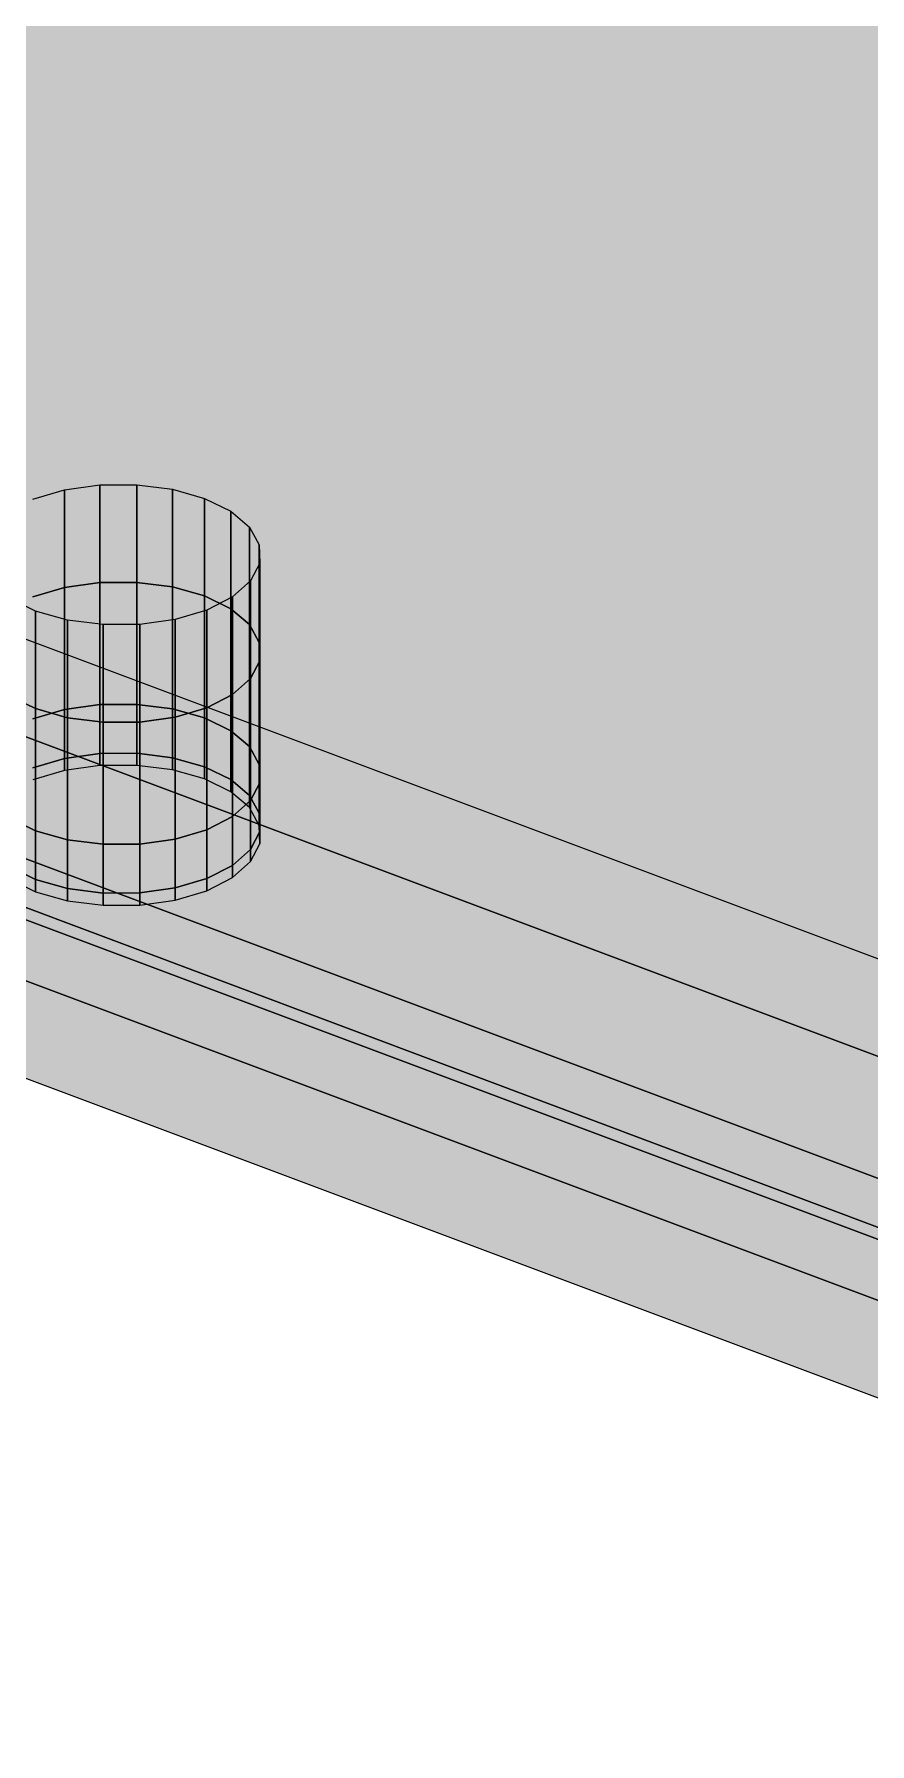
# Model space of a CAD drawing. Header units: millimetres. Extents: x 50 to 612415, y 2 to 4150.
# Drawn here: x 483393.9 to 483440.8, y 1980.6 to 2076.5 of the extents above; entities that cross this region are included whole.
import ezdxf

# ---------------------------------------------------------------- set-up
doc = ezdxf.new("R2010")
doc.units = ezdxf.units.MM
doc.layers.add('HATCH', color=8, linetype='Continuous', lineweight=9)
doc.layers.add('OUTLINE', color=7, linetype='Continuous', lineweight=25)

msp = doc.modelspace()

# ---------------------------------------------------------------- hatches: boundary and pattern name
at = {"layer": 'HATCH', "true_color": 0xccae87}
for points in [[(482302.6, 2721.469), (482300.534, 2722.479), (483404.917, 2049.754)], [(482300.534, 2722.479), (482644.325, 2334.482), (483403.441, 2050.476)], [(482300.534, 2722.479), (483403.441, 2050.476), (483404.917, 2049.754)], [(482302.6, 2721.469), (483404.917, 2049.754), (483653.949, 1956.535)], [(483404.917, 2044.275), (482300.534, 2717.001), (482302.6, 2715.99)], [(483403.441, 2044.997), (482644.325, 2329.004), (482300.534, 2717.001)], [(483404.917, 2044.275), (483403.441, 2044.997), (482300.534, 2717.001)], [(483655.424, 1950.335), (482302.6, 2715.99), (482517.682, 2635.334)], [(483653.949, 1951.057), (483404.917, 2044.275), (482302.6, 2715.99)], [(483655.424, 1950.335), (483653.949, 1951.057), (482302.6, 2715.99)], [(482665.499, 2504.951), (482644.904, 2326.978), (483403.441, 2044.997)], [(482666.975, 2504.229), (482665.499, 2504.951), (483404.917, 2044.275)], [(482665.499, 2504.951), (483403.441, 2044.997), (483404.917, 2044.275)], [(483008.576, 2376.129), (482666.975, 2504.229), (483655.424, 1950.335)], [(482666.975, 2504.229), (483404.917, 2044.275), (483653.949, 1951.057)], [(482666.975, 2504.229), (483653.949, 1951.057), (483655.424, 1950.335)], [(482665.499, 2498.103), (482644.904, 2320.13), (483403.441, 2038.149)], [(483403.441, 2038.149), (482644.904, 2320.13), (482665.499, 2498.103)], [(482666.975, 2497.381), (482665.499, 2498.103), (483404.917, 2037.427)], [(483404.917, 2037.427), (482665.499, 2498.103), (482666.975, 2497.381)], [(482665.499, 2498.103), (483403.441, 2038.149), (483404.917, 2037.427)], [(483404.917, 2037.427), (483403.441, 2038.149), (482665.499, 2498.103)], [(483008.576, 2369.281), (482666.975, 2497.381), (483655.424, 1943.487)], [(483655.424, 1943.487), (482666.975, 2497.381), (483008.576, 2369.281)], [(482666.975, 2497.381), (483404.917, 2037.427), (483653.949, 1944.209)], [(483653.949, 1944.209), (483404.917, 2037.427), (482666.975, 2497.381)], [(482666.975, 2497.381), (483653.949, 1944.209), (483655.424, 1943.487)], [(483655.424, 1943.487), (483653.949, 1944.209), (482666.975, 2497.381)], [(482665.499, 2495.364), (482644.904, 2317.39), (483403.441, 2035.41)], [(483403.441, 2035.41), (482644.904, 2317.39), (482665.499, 2495.364)], [(483404.917, 2034.688), (482665.499, 2495.364), (482666.975, 2494.642)], [(482666.975, 2494.642), (482665.499, 2495.364), (483655.424, 1940.748)], [(482665.499, 2495.364), (483403.441, 2035.41), (483404.917, 2034.688)], [(483404.917, 2034.688), (483403.441, 2035.41), (482665.499, 2495.364)], [(482665.499, 2495.364), (483404.917, 2034.688), (483653.949, 1941.47)], [(482665.499, 2495.364), (483653.949, 1941.47), (483655.424, 1940.748)], [(483403.441, 2034.725), (482644.904, 2316.706), (482665.499, 2494.679)], [(483655.424, 1940.063), (482665.499, 2494.679), (482666.975, 2493.957)], [(482666.975, 2493.957), (482665.499, 2494.679), (483707.276, 1909.123)], [(483404.917, 2034.003), (483403.441, 2034.725), (482665.499, 2494.679)], [(483653.949, 1940.785), (483404.917, 2034.003), (482665.499, 2494.679)], [(482665.499, 2494.679), (483327.72, 2051.457), (483707.276, 1909.123)], [(483655.424, 1940.063), (483653.949, 1940.785), (482665.499, 2494.679)], [(483008.576, 2366.542), (482666.975, 2494.642), (483655.424, 1940.748)], [(483655.424, 1940.748), (482666.975, 2494.642), (483008.576, 2366.542)], [(483653.949, 1941.47), (483404.917, 2034.688), (482666.975, 2494.642)], [(483655.424, 1940.748), (483653.949, 1941.47), (482666.975, 2494.642)], [(483655.424, 1940.063), (482666.975, 2493.957), (483008.576, 2365.857)], [(483008.576, 2365.857), (482666.975, 2493.957), (483707.276, 1909.123)], [(482666.975, 2490.533), (482665.499, 2491.255), (483707.276, 1905.699)], [(483707.276, 1905.699), (482665.499, 2491.255), (482666.975, 2490.533)], [(482665.499, 2491.255), (483327.72, 2048.033), (483707.276, 1905.699)], [(483707.276, 1905.699), (483327.72, 2048.033), (482665.499, 2491.255)], [(483008.576, 2362.433), (482666.975, 2490.533), (483707.276, 1905.699)], [(483707.276, 1905.699), (482666.975, 2490.533), (483008.576, 2362.433)], [(483707.276, 1900.221), (482665.499, 2485.776), (482666.975, 2485.055)], [(483707.276, 1900.221), (483327.72, 2042.555), (482665.499, 2485.776)], [(483707.276, 1900.221), (482666.975, 2485.055), (483008.576, 2356.954)], [(482632.309, 2329.766), (482381.801, 2423.706), (483707.276, 1924.874)], [(482381.801, 2423.706), (483327.72, 2067.208), (483707.276, 1924.874)], [(482632.309, 2324.288), (482381.801, 2418.228), (483707.276, 1919.396)], [(483707.276, 1919.396), (482381.801, 2418.228), (482632.309, 2324.288)], [(482381.801, 2418.228), (483327.72, 2061.729), (483707.276, 1919.396)], [(483707.276, 1919.396), (483327.72, 2061.729), (482381.801, 2418.228)], [(482632.309, 2317.44), (482381.801, 2411.38), (483707.276, 1912.548)], [(483707.276, 1912.548), (482381.801, 2411.38), (482632.309, 2317.44)], [(482381.801, 2411.38), (483327.72, 2054.881), (483707.276, 1912.548)], [(483707.276, 1912.548), (483327.72, 2054.881), (482381.801, 2411.38)], [(482632.309, 2314.7), (482381.801, 2408.641), (483707.276, 1909.808)], [(483707.276, 1909.808), (482381.801, 2408.641), (482632.309, 2314.7)], [(482381.801, 2408.641), (483327.72, 2052.142), (483707.276, 1909.808)], [(483707.276, 1909.808), (483327.72, 2052.142), (482381.801, 2408.641)], [(483707.276, 1909.123), (482381.801, 2407.956), (482632.309, 2314.016)], [(483707.276, 1909.123), (483327.72, 2051.457), (482381.801, 2407.956)], [(483707.276, 1900.221), (483008.576, 2356.954), (483388.132, 2214.621)], [(482644.325, 2334.482), (482644.881, 2333.488), (483403.441, 2050.476)], [(482644.881, 2333.488), (482644.904, 2332.456), (483403.441, 2050.476)], [(482644.904, 2332.456), (482644.391, 2331.456), (483403.441, 2050.476)], [(482644.391, 2331.456), (483397.579, 2051.227), (483399.643, 2051.238)], [(482644.391, 2331.456), (483399.643, 2051.238), (483401.642, 2050.982)], [(482644.391, 2331.456), (483395.591, 2050.949), (483397.579, 2051.227)], [(482644.391, 2331.456), (483401.642, 2050.982), (483403.441, 2050.476)], [(482644.391, 2331.456), (483393.814, 2050.423), (483395.591, 2050.949)], [(483393.952, 2044.15), (483392.477, 2044.871), (482632.309, 2329.766)], [(483393.952, 2044.15), (482632.309, 2329.766), (483707.276, 1924.874)], [(483403.441, 2044.997), (482644.881, 2328.01), (482644.325, 2329.004)], [(483403.441, 2044.997), (482644.904, 2326.978), (482644.881, 2328.01)], [(482644.904, 2326.978), (482644.391, 2325.978), (483403.441, 2044.997)], [(483403.441, 2044.997), (482644.391, 2325.978), (482644.904, 2326.978)], [(482644.391, 2325.978), (483397.579, 2045.748), (483399.643, 2045.76)], [(483399.643, 2045.76), (483397.579, 2045.748), (482644.391, 2325.978)], [(482644.391, 2325.978), (483399.643, 2045.76), (483401.642, 2045.503)], [(483401.642, 2045.503), (483399.643, 2045.76), (482644.391, 2325.978)], [(482644.391, 2325.978), (483395.591, 2045.47), (483397.579, 2045.748)], [(483397.579, 2045.748), (483395.591, 2045.47), (482644.391, 2325.978)], [(482644.391, 2325.978), (483401.642, 2045.503), (483403.441, 2044.997)], [(483403.441, 2044.997), (483401.642, 2045.503), (482644.391, 2325.978)], [(482644.391, 2325.978), (483393.814, 2044.944), (483395.591, 2045.47)], [(483395.591, 2045.47), (483393.814, 2044.944), (482644.391, 2325.978)], [(483393.952, 2038.671), (483392.477, 2039.393), (482632.309, 2324.288)], [(482632.309, 2324.288), (483392.477, 2039.393), (483393.952, 2038.671)], [(483393.952, 2038.671), (482632.309, 2324.288), (483707.276, 1919.396)], [(483707.276, 1919.396), (482632.309, 2324.288), (483393.952, 2038.671)], [(482644.904, 2320.13), (482644.391, 2319.13), (483403.441, 2038.149)], [(483403.441, 2038.149), (482644.391, 2319.13), (482644.904, 2320.13)], [(482644.391, 2319.13), (483397.579, 2038.9), (483399.643, 2038.912)], [(483399.643, 2038.912), (483397.579, 2038.9), (482644.391, 2319.13)], [(482644.391, 2319.13), (483399.643, 2038.912), (483401.642, 2038.655)], [(483401.642, 2038.655), (483399.643, 2038.912), (482644.391, 2319.13)], [(482644.391, 2319.13), (483395.591, 2038.622), (483397.579, 2038.9)], [(483397.579, 2038.9), (483395.591, 2038.622), (482644.391, 2319.13)], [(482644.391, 2319.13), (483401.642, 2038.655), (483403.441, 2038.149)], [(483403.441, 2038.149), (483401.642, 2038.655), (482644.391, 2319.13)], [(482644.391, 2319.13), (483393.814, 2038.096), (483395.591, 2038.622)], [(483395.591, 2038.622), (483393.814, 2038.096), (482644.391, 2319.13)], [(483393.952, 2031.823), (483392.477, 2032.545), (482632.309, 2317.44)], [(482632.309, 2317.44), (483392.477, 2032.545), (483393.952, 2031.823)], [(483393.952, 2031.823), (482632.309, 2317.44), (483707.276, 1912.548)], [(483707.276, 1912.548), (482632.309, 2317.44), (483393.952, 2031.823)], [(482644.904, 2317.39), (482644.391, 2316.391), (483403.441, 2035.41)], [(483403.441, 2035.41), (482644.391, 2316.391), (482644.904, 2317.39)], [(483403.441, 2034.725), (482644.391, 2315.706), (482644.904, 2316.706)], [(482644.391, 2316.391), (483397.579, 2036.161), (483399.643, 2036.172)], [(483399.643, 2036.172), (483397.579, 2036.161), (482644.391, 2316.391)], [(482644.391, 2316.391), (483399.643, 2036.172), (483401.642, 2035.916)], [(483401.642, 2035.916), (483399.643, 2036.172), (482644.391, 2316.391)], [(482644.391, 2316.391), (483395.591, 2035.883), (483397.579, 2036.161)], [(483397.579, 2036.161), (483395.591, 2035.883), (482644.391, 2316.391)], [(482644.391, 2316.391), (483401.642, 2035.916), (483403.441, 2035.41)], [(483403.441, 2035.41), (483401.642, 2035.916), (482644.391, 2316.391)], [(482644.391, 2316.391), (483393.814, 2035.357), (483395.591, 2035.883)], [(483395.591, 2035.883), (483393.814, 2035.357), (482644.391, 2316.391)], [(483399.643, 2035.487), (483397.579, 2035.476), (482644.391, 2315.706)], [(483401.642, 2035.231), (483399.643, 2035.487), (482644.391, 2315.706)], [(483397.579, 2035.476), (483395.591, 2035.198), (482644.391, 2315.706)], [(483403.441, 2034.725), (483401.642, 2035.231), (482644.391, 2315.706)], [(483395.591, 2035.198), (483393.814, 2034.672), (482644.391, 2315.706)], [(483393.952, 2029.084), (483392.477, 2029.806), (482632.309, 2314.7)], [(482632.309, 2314.7), (483392.477, 2029.806), (483393.952, 2029.084)], [(483393.952, 2029.084), (482632.309, 2314.7), (483707.276, 1909.808)], [(483707.276, 1909.808), (482632.309, 2314.7), (483393.952, 2029.084)], [(482632.309, 2314.016), (483392.477, 2029.121), (483393.952, 2028.399)], [(483707.276, 1909.123), (482632.309, 2314.016), (483393.952, 2028.399)], [(483404.917, 2049.754), (483405.969, 2048.866), (483653.949, 1956.535)], [(483405.969, 2048.866), (483406.525, 2047.872), (483653.949, 1956.535)], [(483406.525, 2047.872), (483406.547, 2046.84), (483653.949, 1956.535)], [(483406.547, 2046.84), (483406.035, 2045.84), (483653.949, 1956.535)], [(483406.035, 2045.84), (483405.023, 2044.94), (483642.878, 1955.745)], [(483406.035, 2045.84), (483648.086, 1957.286), (483650.15, 1957.298)], [(483406.035, 2045.84), (483650.15, 1957.298), (483652.15, 1957.042)], [(483406.035, 2045.84), (483646.098, 1957.008), (483648.086, 1957.286)], [(483406.035, 2045.84), (483652.15, 1957.042), (483653.949, 1956.535)], [(483406.035, 2045.84), (483644.322, 1956.482), (483646.098, 1957.008)], [(483406.035, 2045.84), (483642.878, 1955.745), (483644.322, 1956.482)], [(483641.866, 1954.845), (483405.023, 2044.94), (483403.579, 2044.203)], [(483641.866, 1954.845), (483642.878, 1955.745), (483405.023, 2044.94)], [(483641.866, 1954.845), (483395.751, 2043.643), (483393.952, 2044.15)], [(483641.354, 1953.845), (483641.866, 1954.845), (483393.952, 2044.15)], [(483641.376, 1952.813), (483641.354, 1953.845), (483393.952, 2044.15)], [(483641.932, 1951.819), (483641.376, 1952.813), (483393.952, 2044.15)], [(483642.984, 1950.931), (483641.932, 1951.819), (483393.952, 2044.15)], [(483644.46, 1950.209), (483642.984, 1950.931), (483393.952, 2044.15)], [(483644.46, 1950.209), (483393.952, 2044.15), (483707.276, 1924.874)], [(483641.866, 1954.845), (483403.579, 2044.203), (483401.803, 2043.677)], [(483404.917, 2044.275), (483405.969, 2043.387), (483653.949, 1951.057)], [(483653.949, 1951.057), (483405.969, 2043.387), (483404.917, 2044.275)], [(483641.866, 1954.845), (483397.751, 2043.387), (483395.751, 2043.643)], [(483641.866, 1954.845), (483399.815, 2043.399), (483397.751, 2043.387)], [(483641.866, 1954.845), (483401.803, 2043.677), (483399.815, 2043.399)], [(483405.969, 2043.387), (483406.525, 2042.393), (483653.949, 1951.057)], [(483653.949, 1951.057), (483406.525, 2042.393), (483405.969, 2043.387)], [(483653.949, 1951.057), (483406.547, 2041.361), (483406.525, 2042.393)], [(483406.525, 2042.393), (483406.547, 2041.361), (483653.949, 1951.057)], [(483653.949, 1951.057), (483406.035, 2040.361), (483406.547, 2041.361)], [(483406.547, 2041.361), (483406.035, 2040.361), (483653.949, 1951.057)], [(483406.035, 2040.361), (483405.023, 2039.462), (483642.878, 1950.266)], [(483642.878, 1950.266), (483405.023, 2039.462), (483406.035, 2040.361)], [(483406.035, 2040.361), (483648.086, 1951.808), (483650.15, 1951.819)], [(483650.15, 1951.819), (483648.086, 1951.808), (483406.035, 2040.361)], [(483652.15, 1951.563), (483650.15, 1951.819), (483406.035, 2040.361)], [(483406.035, 2040.361), (483650.15, 1951.819), (483652.15, 1951.563)], [(483406.035, 2040.361), (483646.098, 1951.53), (483648.086, 1951.808)], [(483648.086, 1951.808), (483646.098, 1951.53), (483406.035, 2040.361)], [(483653.949, 1951.057), (483652.15, 1951.563), (483406.035, 2040.361)], [(483406.035, 2040.361), (483652.15, 1951.563), (483653.949, 1951.057)], [(483406.035, 2040.361), (483644.322, 1951.004), (483646.098, 1951.53)], [(483646.098, 1951.53), (483644.322, 1951.004), (483406.035, 2040.361)], [(483406.035, 2040.361), (483642.878, 1950.266), (483644.322, 1951.004)], [(483644.322, 1951.004), (483642.878, 1950.266), (483406.035, 2040.361)], [(483641.866, 1949.367), (483405.023, 2039.462), (483403.579, 2038.724)], [(483403.579, 2038.724), (483405.023, 2039.462), (483641.866, 1949.367)], [(483641.866, 1949.367), (483642.878, 1950.266), (483405.023, 2039.462)], [(483405.023, 2039.462), (483642.878, 1950.266), (483641.866, 1949.367)], [(483393.952, 2038.671), (483395.751, 2038.165), (483641.866, 1949.367)], [(483641.866, 1949.367), (483395.751, 2038.165), (483393.952, 2038.671)], [(483393.952, 2038.671), (483641.866, 1949.367), (483641.354, 1948.367)], [(483641.354, 1948.367), (483641.866, 1949.367), (483393.952, 2038.671)], [(483641.376, 1947.335), (483641.354, 1948.367), (483393.952, 2038.671)], [(483393.952, 2038.671), (483641.354, 1948.367), (483641.376, 1947.335)], [(483393.952, 2038.671), (483641.376, 1947.335), (483641.932, 1946.341)], [(483641.932, 1946.341), (483641.376, 1947.335), (483393.952, 2038.671)], [(483393.952, 2038.671), (483641.932, 1946.341), (483642.984, 1945.453)], [(483642.984, 1945.453), (483641.932, 1946.341), (483393.952, 2038.671)], [(483644.46, 1944.731), (483642.984, 1945.453), (483393.952, 2038.671)], [(483393.952, 2038.671), (483642.984, 1945.453), (483644.46, 1944.731)], [(483644.46, 1944.731), (483393.952, 2038.671), (483707.276, 1919.396)], [(483707.276, 1919.396), (483393.952, 2038.671), (483644.46, 1944.731)], [(483395.751, 2038.165), (483397.751, 2037.909), (483641.866, 1949.367)], [(483641.866, 1949.367), (483397.751, 2037.909), (483395.751, 2038.165)], [(483399.815, 2037.92), (483401.803, 2038.198), (483641.866, 1949.367)], [(483641.866, 1949.367), (483401.803, 2038.198), (483399.815, 2037.92)], [(483641.866, 1949.367), (483403.579, 2038.724), (483401.803, 2038.198)], [(483401.803, 2038.198), (483403.579, 2038.724), (483641.866, 1949.367)], [(483397.751, 2037.909), (483399.815, 2037.92), (483641.866, 1949.367)], [(483641.866, 1949.367), (483399.815, 2037.92), (483397.751, 2037.909)], [(483404.917, 2037.427), (483405.969, 2036.539), (483653.949, 1944.209)], [(483653.949, 1944.209), (483405.969, 2036.539), (483404.917, 2037.427)], [(483405.969, 2036.539), (483406.525, 2035.545), (483653.949, 1944.209)], [(483653.949, 1944.209), (483406.525, 2035.545), (483405.969, 2036.539)], [(483653.949, 1944.209), (483406.547, 2034.513), (483406.525, 2035.545)], [(483406.525, 2035.545), (483406.547, 2034.513), (483653.949, 1944.209)], [(483404.917, 2034.688), (483405.969, 2033.8), (483653.949, 1941.47)], [(483653.949, 1941.47), (483405.969, 2033.8), (483404.917, 2034.688)], [(483653.949, 1944.209), (483406.035, 2033.513), (483406.547, 2034.513)], [(483406.547, 2034.513), (483406.035, 2033.513), (483653.949, 1944.209)], [(483653.949, 1940.785), (483405.969, 2033.115), (483404.917, 2034.003)], [(483406.035, 2033.513), (483405.023, 2032.614), (483642.878, 1943.418)], [(483642.878, 1943.418), (483405.023, 2032.614), (483406.035, 2033.513)], [(483405.969, 2033.8), (483406.525, 2032.806), (483653.949, 1941.47)], [(483653.949, 1941.47), (483406.525, 2032.806), (483405.969, 2033.8)], [(483406.035, 2033.513), (483648.086, 1944.96), (483650.15, 1944.971)], [(483650.15, 1944.971), (483648.086, 1944.96), (483406.035, 2033.513)], [(483652.15, 1944.715), (483650.15, 1944.971), (483406.035, 2033.513)], [(483406.035, 2033.513), (483650.15, 1944.971), (483652.15, 1944.715)], [(483406.035, 2033.513), (483646.098, 1944.682), (483648.086, 1944.96)], [(483648.086, 1944.96), (483646.098, 1944.682), (483406.035, 2033.513)], [(483653.949, 1944.209), (483652.15, 1944.715), (483406.035, 2033.513)], [(483406.035, 2033.513), (483652.15, 1944.715), (483653.949, 1944.209)], [(483406.035, 2033.513), (483644.322, 1944.156), (483646.098, 1944.682)], [(483646.098, 1944.682), (483644.322, 1944.156), (483406.035, 2033.513)], [(483406.035, 2033.513), (483642.878, 1943.418), (483644.322, 1944.156)], [(483644.322, 1944.156), (483642.878, 1943.418), (483406.035, 2033.513)], [(483641.866, 1942.519), (483405.023, 2032.614), (483403.579, 2031.876)], [(483403.579, 2031.876), (483405.023, 2032.614), (483641.866, 1942.519)], [(483641.866, 1942.519), (483642.878, 1943.418), (483405.023, 2032.614)], [(483405.023, 2032.614), (483642.878, 1943.418), (483641.866, 1942.519)], [(483653.949, 1940.785), (483406.525, 2032.121), (483405.969, 2033.115)], [(483653.949, 1941.47), (483406.547, 2031.774), (483406.525, 2032.806)], [(483406.525, 2032.806), (483406.547, 2031.774), (483653.949, 1941.47)], [(483393.952, 2031.823), (483395.751, 2031.317), (483641.866, 1942.519)], [(483641.866, 1942.519), (483395.751, 2031.317), (483393.952, 2031.823)], [(483393.952, 2031.823), (483641.866, 1942.519), (483641.354, 1941.519)], [(483641.354, 1941.519), (483641.866, 1942.519), (483393.952, 2031.823)], [(483641.376, 1940.487), (483641.354, 1941.519), (483393.952, 2031.823)], [(483393.952, 2031.823), (483641.354, 1941.519), (483641.376, 1940.487)], [(483393.952, 2031.823), (483641.376, 1940.487), (483641.932, 1939.493)], [(483641.932, 1939.493), (483641.376, 1940.487), (483393.952, 2031.823)], [(483393.952, 2031.823), (483641.932, 1939.493), (483642.984, 1938.605)], [(483642.984, 1938.605), (483641.932, 1939.493), (483393.952, 2031.823)], [(483644.46, 1937.883), (483642.984, 1938.605), (483393.952, 2031.823)], [(483393.952, 2031.823), (483642.984, 1938.605), (483644.46, 1937.883)], [(483644.46, 1937.883), (483393.952, 2031.823), (483707.276, 1912.548)], [(483707.276, 1912.548), (483393.952, 2031.823), (483644.46, 1937.883)], [(483641.866, 1942.519), (483403.579, 2031.876), (483401.803, 2031.35)], [(483401.803, 2031.35), (483403.579, 2031.876), (483641.866, 1942.519)], [(483653.949, 1941.47), (483406.035, 2030.774), (483406.547, 2031.774)], [(483406.547, 2031.774), (483406.035, 2030.774), (483653.949, 1941.47)], [(483653.949, 1940.785), (483406.547, 2031.089), (483406.525, 2032.121)], [(483395.751, 2031.317), (483397.751, 2031.061), (483641.866, 1942.519)], [(483641.866, 1942.519), (483397.751, 2031.061), (483395.751, 2031.317)], [(483397.751, 2031.061), (483399.815, 2031.072), (483641.866, 1942.519)], [(483641.866, 1942.519), (483399.815, 2031.072), (483397.751, 2031.061)], [(483399.815, 2031.072), (483401.803, 2031.35), (483641.866, 1942.519)], [(483641.866, 1942.519), (483401.803, 2031.35), (483399.815, 2031.072)], [(483406.035, 2030.774), (483405.023, 2029.875), (483642.878, 1940.679)], [(483642.878, 1940.679), (483405.023, 2029.875), (483406.035, 2030.774)], [(483653.949, 1940.785), (483406.035, 2030.089), (483406.547, 2031.089)], [(483406.035, 2030.774), (483648.086, 1942.221), (483650.15, 1942.232)], [(483650.15, 1942.232), (483648.086, 1942.221), (483406.035, 2030.774)], [(483652.15, 1941.976), (483650.15, 1942.232), (483406.035, 2030.774)], [(483406.035, 2030.774), (483650.15, 1942.232), (483652.15, 1941.976)], [(483406.035, 2030.774), (483646.098, 1941.943), (483648.086, 1942.221)], [(483648.086, 1942.221), (483646.098, 1941.943), (483406.035, 2030.774)], [(483653.949, 1941.47), (483652.15, 1941.976), (483406.035, 2030.774)], [(483406.035, 2030.774), (483652.15, 1941.976), (483653.949, 1941.47)], [(483406.035, 2030.774), (483644.322, 1941.417), (483646.098, 1941.943)], [(483646.098, 1941.943), (483644.322, 1941.417), (483406.035, 2030.774)], [(483406.035, 2030.774), (483642.878, 1940.679), (483644.322, 1941.417)], [(483644.322, 1941.417), (483642.878, 1940.679), (483406.035, 2030.774)], [(483641.866, 1939.779), (483405.023, 2029.875), (483403.579, 2029.137)], [(483403.579, 2029.137), (483405.023, 2029.875), (483641.866, 1939.779)], [(483642.878, 1939.994), (483405.023, 2029.19), (483406.035, 2030.089)], [(483641.866, 1939.779), (483642.878, 1940.679), (483405.023, 2029.875)], [(483405.023, 2029.875), (483642.878, 1940.679), (483641.866, 1939.779)], [(483650.15, 1941.547), (483648.086, 1941.536), (483406.035, 2030.089)], [(483652.15, 1941.291), (483650.15, 1941.547), (483406.035, 2030.089)], [(483648.086, 1941.536), (483646.098, 1941.258), (483406.035, 2030.089)], [(483653.949, 1940.785), (483652.15, 1941.291), (483406.035, 2030.089)], [(483646.098, 1941.258), (483644.322, 1940.732), (483406.035, 2030.089)], [(483644.322, 1940.732), (483642.878, 1939.994), (483406.035, 2030.089)], [(483393.952, 2029.084), (483395.751, 2028.578), (483641.866, 1939.779)], [(483641.866, 1939.779), (483395.751, 2028.578), (483393.952, 2029.084)], [(483393.952, 2029.084), (483641.866, 1939.779), (483641.354, 1938.78)], [(483641.354, 1938.78), (483641.866, 1939.779), (483393.952, 2029.084)], [(483641.376, 1937.748), (483641.354, 1938.78), (483393.952, 2029.084)], [(483393.952, 2029.084), (483641.354, 1938.78), (483641.376, 1937.748)], [(483393.952, 2029.084), (483641.376, 1937.748), (483641.932, 1936.754)], [(483641.932, 1936.754), (483641.376, 1937.748), (483393.952, 2029.084)], [(483393.952, 2029.084), (483641.932, 1936.754), (483642.984, 1935.865)], [(483642.984, 1935.865), (483641.932, 1936.754), (483393.952, 2029.084)], [(483644.46, 1935.144), (483642.984, 1935.865), (483393.952, 2029.084)], [(483393.952, 2029.084), (483642.984, 1935.865), (483644.46, 1935.144)], [(483644.46, 1935.144), (483393.952, 2029.084), (483707.276, 1909.808)], [(483707.276, 1909.808), (483393.952, 2029.084), (483644.46, 1935.144)], [(483395.751, 2028.578), (483397.751, 2028.322), (483641.866, 1939.779)], [(483641.866, 1939.779), (483397.751, 2028.322), (483395.751, 2028.578)], [(483399.815, 2028.333), (483401.803, 2028.611), (483641.866, 1939.779)], [(483641.866, 1939.779), (483401.803, 2028.611), (483399.815, 2028.333)], [(483641.866, 1939.779), (483403.579, 2029.137), (483401.803, 2028.611)], [(483401.803, 2028.611), (483403.579, 2029.137), (483641.866, 1939.779)], [(483403.579, 2028.452), (483405.023, 2029.19), (483641.866, 1939.095)], [(483405.023, 2029.19), (483642.878, 1939.994), (483641.866, 1939.095)], [(483393.952, 2028.399), (483395.751, 2027.893), (483641.866, 1939.095)], [(483393.952, 2028.399), (483641.866, 1939.095), (483641.354, 1938.095)], [(483393.952, 2028.399), (483641.354, 1938.095), (483641.376, 1937.063)], [(483393.952, 2028.399), (483641.376, 1937.063), (483641.932, 1936.069)], [(483393.952, 2028.399), (483641.932, 1936.069), (483642.984, 1935.181)], [(483393.952, 2028.399), (483642.984, 1935.181), (483644.46, 1934.459)], [(483707.276, 1909.123), (483393.952, 2028.399), (483644.46, 1934.459)], [(483395.751, 2027.893), (483397.751, 2027.637), (483641.866, 1939.095)], [(483397.751, 2028.322), (483399.815, 2028.333), (483641.866, 1939.779)], [(483641.866, 1939.779), (483399.815, 2028.333), (483397.751, 2028.322)], [(483397.751, 2027.637), (483399.815, 2027.648), (483641.866, 1939.095)], [(483399.815, 2027.648), (483401.803, 2027.926), (483641.866, 1939.095)], [(483401.803, 2027.926), (483403.579, 2028.452), (483641.866, 1939.095)]]:
    msp.add_hatch(color=43, dxfattribs=at).paths.add_polyline_path(points)
at = {"layer": 'HATCH', "true_color": 0xc0a47f}
for points in [[(483707.276, 1919.396), (483327.72, 2061.729), (483327.72, 2067.208), (483707.276, 1924.874)], [(483707.276, 1912.548), (483327.72, 2054.881), (483327.72, 2061.729), (483707.276, 1919.396)], [(483707.276, 1909.808), (483327.72, 2052.142), (483327.72, 2054.881), (483707.276, 1912.548)], [(483707.276, 1909.123), (483327.72, 2051.457), (483327.72, 2052.142), (483707.276, 1909.808)], [(483707.276, 1905.699), (483327.72, 2048.033), (483327.72, 2051.457), (483707.276, 1909.123)], [(483707.276, 1900.221), (483327.72, 2042.555), (483327.72, 2048.033), (483707.276, 1905.699)]]:
    msp.add_hatch(color=33, dxfattribs=at).paths.add_polyline_path(points)
at = {"layer": 'HATCH', "true_color": 0xc0a480}
for points in [[(483395.591, 2045.47), (483393.814, 2044.944), (483393.814, 2050.423), (483395.591, 2050.949)], [(483395.591, 2038.622), (483393.814, 2038.096), (483393.814, 2044.944), (483395.591, 2045.47)], [(483401.803, 2038.198), (483403.579, 2038.724), (483403.579, 2044.203), (483401.803, 2043.677)], [(483395.591, 2035.883), (483393.814, 2035.357), (483393.814, 2038.096), (483395.591, 2038.622)], [(483401.803, 2031.35), (483403.579, 2031.876), (483403.579, 2038.724), (483401.803, 2038.198)], [(483395.591, 2035.198), (483393.814, 2034.672), (483393.814, 2035.357), (483395.591, 2035.883)], [(483401.803, 2028.611), (483403.579, 2029.137), (483403.579, 2031.876), (483401.803, 2031.35)], [(483401.803, 2027.926), (483403.579, 2028.452), (483403.579, 2029.137), (483401.803, 2028.611)]]:
    msp.add_hatch(color=33, dxfattribs=at).paths.add_polyline_path(points)
at = {"layer": 'HATCH', "true_color": 0xc2a680}
for points in [[(483397.579, 2045.748), (483395.591, 2045.47), (483395.591, 2050.949), (483397.579, 2051.227)], [(483401.642, 2045.503), (483399.643, 2045.76), (483399.643, 2051.238), (483401.642, 2050.982)], [(483397.579, 2038.9), (483395.591, 2038.622), (483395.591, 2045.47), (483397.579, 2045.748)], [(483401.642, 2038.655), (483399.643, 2038.912), (483399.643, 2045.76), (483401.642, 2045.503)], [(483395.751, 2038.165), (483397.751, 2037.909), (483397.751, 2043.387), (483395.751, 2043.643)], [(483399.815, 2037.92), (483401.803, 2038.198), (483401.803, 2043.677), (483399.815, 2043.399)], [(483397.579, 2036.161), (483395.591, 2035.883), (483395.591, 2038.622), (483397.579, 2038.9)], [(483395.751, 2031.317), (483397.751, 2031.061), (483397.751, 2037.909), (483395.751, 2038.165)], [(483401.642, 2035.916), (483399.643, 2036.172), (483399.643, 2038.912), (483401.642, 2038.655)], [(483399.815, 2031.072), (483401.803, 2031.35), (483401.803, 2038.198), (483399.815, 2037.92)], [(483397.579, 2035.476), (483395.591, 2035.198), (483395.591, 2035.883), (483397.579, 2036.161)], [(483401.642, 2035.231), (483399.643, 2035.487), (483399.643, 2036.172), (483401.642, 2035.916)], [(483395.751, 2028.578), (483397.751, 2028.322), (483397.751, 2031.061), (483395.751, 2031.317)], [(483399.815, 2028.333), (483401.803, 2028.611), (483401.803, 2031.35), (483399.815, 2031.072)], [(483395.751, 2027.893), (483397.751, 2027.637), (483397.751, 2028.322), (483395.751, 2028.578)], [(483399.815, 2027.648), (483401.803, 2027.926), (483401.803, 2028.611), (483399.815, 2028.333)]]:
    msp.add_hatch(color=43, dxfattribs=at).paths.add_polyline_path(points)
at = {"layer": 'HATCH', "true_color": 0xc2a681}
for points in [[(483399.643, 2045.76), (483397.579, 2045.748), (483397.579, 2051.227), (483399.643, 2051.238)], [(483399.643, 2038.912), (483397.579, 2038.9), (483397.579, 2045.748), (483399.643, 2045.76)], [(483397.751, 2037.909), (483399.815, 2037.92), (483399.815, 2043.399), (483397.751, 2043.387)], [(483399.643, 2036.172), (483397.579, 2036.161), (483397.579, 2038.9), (483399.643, 2038.912)], [(483397.751, 2031.061), (483399.815, 2031.072), (483399.815, 2037.92), (483397.751, 2037.909)], [(483399.643, 2035.487), (483397.579, 2035.476), (483397.579, 2036.161), (483399.643, 2036.172)], [(483397.751, 2028.322), (483399.815, 2028.333), (483399.815, 2031.072), (483397.751, 2031.061)], [(483397.751, 2027.637), (483399.815, 2027.648), (483399.815, 2028.333), (483397.751, 2028.322)]]:
    msp.add_hatch(color=43, dxfattribs=at).paths.add_polyline_path(points)
at = {"layer": 'HATCH', "true_color": 0xc1a580}
for points in [[(483403.441, 2044.997), (483401.642, 2045.503), (483401.642, 2050.982), (483403.441, 2050.476)], [(483403.441, 2038.149), (483401.642, 2038.655), (483401.642, 2045.503), (483403.441, 2044.997)], [(483393.952, 2038.671), (483395.751, 2038.165), (483395.751, 2043.643), (483393.952, 2044.15)], [(483393.952, 2031.823), (483395.751, 2031.317), (483395.751, 2038.165), (483393.952, 2038.671)], [(483403.441, 2035.41), (483401.642, 2035.916), (483401.642, 2038.655), (483403.441, 2038.149)], [(483403.441, 2034.725), (483401.642, 2035.231), (483401.642, 2035.916), (483403.441, 2035.41)], [(483393.952, 2029.084), (483395.751, 2028.578), (483395.751, 2031.317), (483393.952, 2031.823)], [(483393.952, 2028.399), (483395.751, 2027.893), (483395.751, 2028.578), (483393.952, 2029.084)]]:
    msp.add_hatch(color=33, dxfattribs=at).paths.add_polyline_path(points)
at = {"layer": 'HATCH', "true_color": 0xbfa37e}
for points in [[(483404.917, 2044.275), (483403.441, 2044.997), (483403.441, 2050.476), (483404.917, 2049.754)], [(483392.477, 2039.393), (483393.952, 2038.671), (483393.952, 2044.15), (483392.477, 2044.871)], [(483404.917, 2037.427), (483403.441, 2038.149), (483403.441, 2044.997), (483404.917, 2044.275)], [(483392.477, 2032.545), (483393.952, 2031.823), (483393.952, 2038.671), (483392.477, 2039.393)], [(483404.917, 2034.688), (483403.441, 2035.41), (483403.441, 2038.149), (483404.917, 2037.427)], [(483404.917, 2034.003), (483403.441, 2034.725), (483403.441, 2035.41), (483404.917, 2034.688)], [(483392.477, 2029.806), (483393.952, 2029.084), (483393.952, 2031.823), (483392.477, 2032.545)], [(483392.477, 2029.121), (483393.952, 2028.399), (483393.952, 2029.084), (483392.477, 2029.806)]]:
    msp.add_hatch(color=33, dxfattribs=at).paths.add_polyline_path(points)
at = {"layer": 'HATCH', "true_color": 0xbca17d}
for points in [[(483405.969, 2043.387), (483404.917, 2044.275), (483404.917, 2049.754), (483405.969, 2048.866)], [(483405.969, 2036.539), (483404.917, 2037.427), (483404.917, 2044.275), (483405.969, 2043.387)], [(483405.969, 2033.8), (483404.917, 2034.688), (483404.917, 2037.427), (483405.969, 2036.539)], [(483405.969, 2033.115), (483404.917, 2034.003), (483404.917, 2034.688), (483405.969, 2033.8)]]:
    msp.add_hatch(color=33, dxfattribs=at).paths.add_polyline_path(points)
at = {"layer": 'HATCH', "true_color": 0xb99e7a}
for points in [[(483406.525, 2042.393), (483405.969, 2043.387), (483405.969, 2048.866), (483406.525, 2047.872)], [(483406.035, 2040.361), (483406.547, 2041.361), (483406.547, 2046.84), (483406.035, 2045.84)], [(483406.525, 2035.545), (483405.969, 2036.539), (483405.969, 2043.387), (483406.525, 2042.393)], [(483406.035, 2033.513), (483406.547, 2034.513), (483406.547, 2041.361), (483406.035, 2040.361)], [(483406.525, 2032.806), (483405.969, 2033.8), (483405.969, 2036.539), (483406.525, 2035.545)], [(483406.035, 2030.774), (483406.547, 2031.774), (483406.547, 2034.513), (483406.035, 2033.513)], [(483406.525, 2032.121), (483405.969, 2033.115), (483405.969, 2033.8), (483406.525, 2032.806)], [(483406.035, 2030.089), (483406.547, 2031.089), (483406.547, 2031.774), (483406.035, 2030.774)]]:
    msp.add_hatch(color=33, dxfattribs=at).paths.add_polyline_path(points)
at = {"layer": 'HATCH', "true_color": 0xb69b78}
for points in [[(483406.547, 2041.361), (483406.525, 2042.393), (483406.525, 2047.872), (483406.547, 2046.84)], [(483406.547, 2034.513), (483406.525, 2035.545), (483406.525, 2042.393), (483406.547, 2041.361)], [(483406.547, 2031.774), (483406.525, 2032.806), (483406.525, 2035.545), (483406.547, 2034.513)], [(483406.547, 2031.089), (483406.525, 2032.121), (483406.525, 2032.806), (483406.547, 2031.774)]]:
    msp.add_hatch(color=33, dxfattribs=at).paths.add_polyline_path(points)
at = {"layer": 'HATCH', "true_color": 0xbca07c}
for points in [[(483405.023, 2039.462), (483406.035, 2040.361), (483406.035, 2045.84), (483405.023, 2044.94)], [(483405.023, 2032.614), (483406.035, 2033.513), (483406.035, 2040.361), (483405.023, 2039.462)], [(483405.023, 2029.875), (483406.035, 2030.774), (483406.035, 2033.513), (483405.023, 2032.614)], [(483405.023, 2029.19), (483406.035, 2030.089), (483406.035, 2030.774), (483405.023, 2029.875)]]:
    msp.add_hatch(color=33, dxfattribs=at).paths.add_polyline_path(points)
at = {"layer": 'HATCH', "true_color": 0xbea37e}
for points in [[(483403.579, 2038.724), (483405.023, 2039.462), (483405.023, 2044.94), (483403.579, 2044.203)], [(483403.579, 2031.876), (483405.023, 2032.614), (483405.023, 2039.462), (483403.579, 2038.724)], [(483403.579, 2029.137), (483405.023, 2029.875), (483405.023, 2032.614), (483403.579, 2031.876)], [(483403.579, 2028.452), (483405.023, 2029.19), (483405.023, 2029.875), (483403.579, 2029.137)]]:
    msp.add_hatch(color=33, dxfattribs=at).paths.add_polyline_path(points)

# ---------------------------------------------------------------- linework, layer by layer
at = {"layer": 'OUTLINE', "color": 139, "true_color": 0x42544a}
for p, q in [((483327.72, 2067.208), (483707.276, 1924.874)), ((483327.72, 2067.208), (483707.276, 1924.874)), ((483327.72, 2061.729), (483707.276, 1919.396)), ((483707.276, 1919.396), (483327.72, 2061.729)), ((483327.72, 2061.729), (483707.276, 1919.396)), ((483707.276, 1919.396), (483327.72, 2061.729)), ((483327.72, 2054.881), (483707.276, 1912.548)), ((483707.276, 1912.548), (483327.72, 2054.881)), ((483327.72, 2054.881), (483707.276, 1912.548)), ((483707.276, 1912.548), (483327.72, 2054.881)), ((483327.72, 2052.142), (483707.276, 1909.808)), ((483707.276, 1909.808), (483327.72, 2052.142)), ((483327.72, 2052.142), (483707.276, 1909.808)), ((483707.276, 1909.808), (483327.72, 2052.142)), ((483327.72, 2051.457), (483707.276, 1909.123)), ((483707.276, 1909.123), (483327.72, 2051.457)), ((483327.72, 2051.457), (483707.276, 1909.123)), ((483707.276, 1909.123), (483327.72, 2051.457)), ((483393.814, 2050.423), (483395.591, 2050.949)), ((483393.814, 2050.423), (483395.591, 2050.949)), ((483395.591, 2050.949), (483397.579, 2051.227)), ((483395.591, 2050.949), (483397.579, 2051.227)), ((483395.591, 2045.47), (483395.591, 2050.949)), ((483395.591, 2050.949), (483395.591, 2045.47)), ((483397.579, 2051.227), (483399.643, 2051.238)), ((483397.579, 2051.227), (483399.643, 2051.238)), ((483397.579, 2045.748), (483397.579, 2051.227)), ((483397.579, 2051.227), (483397.579, 2045.748)), ((483399.643, 2051.238), (483401.642, 2050.982)), ((483399.643, 2051.238), (483399.643, 2045.76)), ((483399.643, 2045.76), (483399.643, 2051.238)), ((483399.643, 2051.238), (483401.642, 2050.982)), ((483401.642, 2050.982), (483403.441, 2050.476)), ((483401.642, 2050.982), (483401.642, 2045.503)), ((483401.642, 2045.503), (483401.642, 2050.982)), ((483401.642, 2050.982), (483403.441, 2050.476)), ((483403.441, 2050.476), (483404.917, 2049.754)), ((483403.441, 2050.476), (483403.441, 2044.997)), ((483403.441, 2044.997), (483403.441, 2050.476)), ((483403.441, 2050.476), (483404.917, 2049.754)), ((483404.917, 2049.754), (483404.917, 2044.275)), ((483404.917, 2044.275), (483404.917, 2049.754)), ((483404.917, 2049.754), (483405.969, 2048.866)), ((483404.917, 2049.754), (483405.969, 2048.866)), ((483405.969, 2048.866), (483405.969, 2043.387)), ((483405.969, 2043.387), (483405.969, 2048.866)), ((483405.969, 2048.866), (483406.525, 2047.872)), ((483405.969, 2048.866), (483406.525, 2047.872)), ((483327.72, 2048.033), (483707.276, 1905.699)), ((483707.276, 1905.699), (483327.72, 2048.033)), ((483327.72, 2048.033), (483707.276, 1905.699)), ((483707.276, 1905.699), (483327.72, 2048.033)), ((483406.525, 2047.872), (483406.525, 2042.393)), ((483406.525, 2042.393), (483406.525, 2047.872)), ((483406.525, 2047.872), (483406.547, 2046.84)), ((483406.525, 2047.872), (483406.547, 2046.84)), ((483406.547, 2046.84), (483406.035, 2045.84)), ((483406.547, 2046.84), (483406.035, 2045.84)), ((483406.547, 2046.84), (483406.547, 2041.361)), ((483406.547, 2041.361), (483406.547, 2046.84)), ((483406.035, 2045.84), (483405.023, 2044.94)), ((483406.035, 2045.84), (483405.023, 2044.94)), ((483406.035, 2045.84), (483406.035, 2040.361)), ((483406.035, 2040.361), (483406.035, 2045.84)), ((483393.952, 2044.15), (483392.477, 2044.871)), ((483393.952, 2044.15), (483392.477, 2044.871)), ((483393.814, 2044.944), (483395.591, 2045.47)), ((483395.591, 2045.47), (483393.814, 2044.944)), ((483393.814, 2044.944), (483395.591, 2045.47)), ((483395.591, 2045.47), (483393.814, 2044.944)), ((483395.591, 2045.47), (483397.579, 2045.748)), ((483397.579, 2045.748), (483395.591, 2045.47)), ((483395.591, 2045.47), (483397.579, 2045.748)), ((483397.579, 2045.748), (483395.591, 2045.47)), ((483395.591, 2038.622), (483395.591, 2045.47)), ((483395.591, 2045.47), (483395.591, 2038.622)), ((483397.579, 2045.748), (483399.643, 2045.76)), ((483399.643, 2045.76), (483397.579, 2045.748)), ((483397.579, 2045.748), (483399.643, 2045.76)), ((483399.643, 2045.76), (483397.579, 2045.748)), ((483397.579, 2038.9), (483397.579, 2045.748)), ((483397.579, 2045.748), (483397.579, 2038.9)), ((483399.643, 2045.76), (483401.642, 2045.503)), ((483401.642, 2045.503), (483399.643, 2045.76)), ((483399.643, 2045.76), (483399.643, 2038.912)), ((483399.643, 2038.912), (483399.643, 2045.76)), ((483399.643, 2045.76), (483401.642, 2045.503)), ((483401.642, 2045.503), (483399.643, 2045.76)), ((483401.642, 2045.503), (483403.441, 2044.997)), ((483403.441, 2044.997), (483401.642, 2045.503)), ((483401.642, 2045.503), (483401.642, 2038.655)), ((483401.642, 2038.655), (483401.642, 2045.503)), ((483401.642, 2045.503), (483403.441, 2044.997)), ((483403.441, 2044.997), (483401.642, 2045.503)), ((483404.917, 2044.275), (483403.441, 2044.997)), ((483403.441, 2044.997), (483404.917, 2044.275)), ((483403.441, 2044.997), (483403.441, 2038.149)), ((483403.441, 2038.149), (483403.441, 2044.997)), ((483403.441, 2044.997), (483404.917, 2044.275)), ((483404.917, 2044.275), (483403.441, 2044.997)), ((483405.023, 2044.94), (483403.579, 2044.203)), ((483405.023, 2044.94), (483403.579, 2044.203)), ((483405.023, 2044.94), (483405.023, 2039.462)), ((483405.023, 2039.462), (483405.023, 2044.94)), ((483393.952, 2038.671), (483393.952, 2044.15)), ((483395.751, 2043.643), (483393.952, 2044.15)), ((483393.952, 2044.15), (483393.952, 2038.671)), ((483395.751, 2043.643), (483393.952, 2044.15)), ((483403.579, 2044.203), (483401.803, 2043.677)), ((483403.579, 2044.203), (483401.803, 2043.677)), ((483403.579, 2044.203), (483403.579, 2038.724)), ((483403.579, 2038.724), (483403.579, 2044.203)), ((483404.917, 2044.275), (483404.917, 2037.427)), ((483404.917, 2037.427), (483404.917, 2044.275)), ((483404.917, 2044.275), (483405.969, 2043.387)), ((483405.969, 2043.387), (483404.917, 2044.275)), ((483404.917, 2044.275), (483405.969, 2043.387)), ((483405.969, 2043.387), (483404.917, 2044.275)), ((483395.751, 2038.165), (483395.751, 2043.643)), ((483397.751, 2043.387), (483395.751, 2043.643)), ((483395.751, 2043.643), (483395.751, 2038.165)), ((483397.751, 2043.387), (483395.751, 2043.643)), ((483399.815, 2043.399), (483397.751, 2043.387)), ((483399.815, 2043.399), (483397.751, 2043.387)), ((483397.751, 2037.909), (483397.751, 2043.387)), ((483397.751, 2043.387), (483397.751, 2037.909)), ((483401.803, 2043.677), (483399.815, 2043.399)), ((483401.803, 2043.677), (483399.815, 2043.399)), ((483399.815, 2043.399), (483399.815, 2037.92)), ((483399.815, 2037.92), (483399.815, 2043.399)), ((483401.803, 2043.677), (483401.803, 2038.198)), ((483401.803, 2038.198), (483401.803, 2043.677)), ((483405.969, 2043.387), (483405.969, 2036.539)), ((483405.969, 2036.539), (483405.969, 2043.387)), ((483405.969, 2043.387), (483406.525, 2042.393)), ((483406.525, 2042.393), (483405.969, 2043.387)), ((483405.969, 2043.387), (483406.525, 2042.393)), ((483406.525, 2042.393), (483405.969, 2043.387)), ((483707.276, 1900.221), (483327.72, 2042.555)), ((483707.276, 1900.221), (483327.72, 2042.555)), ((483406.525, 2042.393), (483406.525, 2035.545)), ((483406.525, 2035.545), (483406.525, 2042.393)), ((483406.525, 2042.393), (483406.547, 2041.361)), ((483406.547, 2041.361), (483406.525, 2042.393)), ((483406.547, 2041.361), (483406.525, 2042.393)), ((483406.525, 2042.393), (483406.547, 2041.361)), ((483406.547, 2041.361), (483406.035, 2040.361)), ((483406.035, 2040.361), (483406.547, 2041.361)), ((483406.035, 2040.361), (483406.547, 2041.361)), ((483406.547, 2041.361), (483406.035, 2040.361)), ((483406.547, 2041.361), (483406.547, 2034.513)), ((483406.547, 2034.513), (483406.547, 2041.361)), ((483406.035, 2040.361), (483405.023, 2039.462)), ((483405.023, 2039.462), (483406.035, 2040.361)), ((483406.035, 2040.361), (483405.023, 2039.462)), ((483405.023, 2039.462), (483406.035, 2040.361)), ((483406.035, 2040.361), (483406.035, 2033.513)), ((483406.035, 2033.513), (483406.035, 2040.361)), ((483393.952, 2038.671), (483392.477, 2039.393)), ((483392.477, 2039.393), (483393.952, 2038.671)), ((483393.952, 2038.671), (483392.477, 2039.393)), ((483392.477, 2039.393), (483393.952, 2038.671)), ((483405.023, 2039.462), (483403.579, 2038.724)), ((483403.579, 2038.724), (483405.023, 2039.462)), ((483405.023, 2039.462), (483403.579, 2038.724)), ((483403.579, 2038.724), (483405.023, 2039.462)), ((483405.023, 2039.462), (483405.023, 2032.614)), ((483405.023, 2032.614), (483405.023, 2039.462)), ((483393.814, 2038.096), (483395.591, 2038.622)), ((483395.591, 2038.622), (483393.814, 2038.096)), ((483393.814, 2038.096), (483395.591, 2038.622)), ((483395.591, 2038.622), (483393.814, 2038.096)), ((483393.952, 2031.823), (483393.952, 2038.671)), ((483395.751, 2038.165), (483393.952, 2038.671)), ((483393.952, 2038.671), (483393.952, 2031.823)), ((483393.952, 2038.671), (483395.751, 2038.165)), ((483393.952, 2038.671), (483395.751, 2038.165)), ((483395.751, 2038.165), (483393.952, 2038.671)), ((483395.591, 2038.622), (483397.579, 2038.9)), ((483397.579, 2038.9), (483395.591, 2038.622)), ((483395.591, 2038.622), (483397.579, 2038.9)), ((483397.579, 2038.9), (483395.591, 2038.622)), ((483395.591, 2035.883), (483395.591, 2038.622)), ((483395.591, 2038.622), (483395.591, 2035.883)), ((483395.751, 2031.317), (483395.751, 2038.165)), ((483397.751, 2037.909), (483395.751, 2038.165)), ((483395.751, 2038.165), (483395.751, 2031.317)), ((483395.751, 2038.165), (483397.751, 2037.909)), ((483395.751, 2038.165), (483397.751, 2037.909)), ((483397.751, 2037.909), (483395.751, 2038.165)), ((483397.579, 2038.9), (483399.643, 2038.912)), ((483399.643, 2038.912), (483397.579, 2038.9)), ((483397.579, 2038.9), (483399.643, 2038.912)), ((483399.643, 2038.912), (483397.579, 2038.9)), ((483397.579, 2036.161), (483397.579, 2038.9)), ((483397.579, 2038.9), (483397.579, 2036.161)), ((483399.643, 2038.912), (483401.642, 2038.655)), ((483401.642, 2038.655), (483399.643, 2038.912)), ((483399.643, 2038.912), (483399.643, 2036.172)), ((483399.643, 2036.172), (483399.643, 2038.912)), ((483399.643, 2038.912), (483401.642, 2038.655)), ((483401.642, 2038.655), (483399.643, 2038.912)), ((483401.803, 2038.198), (483399.815, 2037.92)), ((483399.815, 2037.92), (483401.803, 2038.198)), ((483399.815, 2037.92), (483401.803, 2038.198)), ((483401.803, 2038.198), (483399.815, 2037.92)), ((483401.642, 2038.655), (483403.441, 2038.149)), ((483403.441, 2038.149), (483401.642, 2038.655)), ((483401.642, 2038.655), (483401.642, 2035.916)), ((483401.642, 2035.916), (483401.642, 2038.655)), ((483401.642, 2038.655), (483403.441, 2038.149)), ((483403.441, 2038.149), (483401.642, 2038.655)), ((483403.579, 2038.724), (483401.803, 2038.198)), ((483401.803, 2038.198), (483403.579, 2038.724)), ((483403.579, 2038.724), (483401.803, 2038.198)), ((483401.803, 2038.198), (483403.579, 2038.724)), ((483401.803, 2038.198), (483401.803, 2031.35)), ((483401.803, 2031.35), (483401.803, 2038.198)), ((483403.441, 2038.149), (483404.917, 2037.427)), ((483404.917, 2037.427), (483403.441, 2038.149)), ((483403.441, 2038.149), (483403.441, 2035.41)), ((483403.441, 2035.41), (483403.441, 2038.149)), ((483403.441, 2038.149), (483404.917, 2037.427)), ((483404.917, 2037.427), (483403.441, 2038.149)), ((483403.579, 2038.724), (483403.579, 2031.876)), ((483403.579, 2031.876), (483403.579, 2038.724)), ((483399.815, 2037.92), (483397.751, 2037.909)), ((483397.751, 2037.909), (483399.815, 2037.92)), ((483397.751, 2037.909), (483399.815, 2037.92)), ((483399.815, 2037.92), (483397.751, 2037.909)), ((483397.751, 2031.061), (483397.751, 2037.909)), ((483397.751, 2037.909), (483397.751, 2031.061)), ((483399.815, 2037.92), (483399.815, 2031.072)), ((483399.815, 2031.072), (483399.815, 2037.92)), ((483404.917, 2037.427), (483404.917, 2034.688)), ((483404.917, 2034.688), (483404.917, 2037.427)), ((483404.917, 2037.427), (483405.969, 2036.539)), ((483405.969, 2036.539), (483404.917, 2037.427)), ((483404.917, 2037.427), (483405.969, 2036.539)), ((483405.969, 2036.539), (483404.917, 2037.427)), ((483405.969, 2036.539), (483405.969, 2033.8)), ((483405.969, 2033.8), (483405.969, 2036.539)), ((483405.969, 2036.539), (483406.525, 2035.545)), ((483406.525, 2035.545), (483405.969, 2036.539)), ((483405.969, 2036.539), (483406.525, 2035.545)), ((483406.525, 2035.545), (483405.969, 2036.539)), ((483393.814, 2035.357), (483395.591, 2035.883)), ((483395.591, 2035.883), (483393.814, 2035.357)), ((483393.814, 2035.357), (483395.591, 2035.883)), ((483395.591, 2035.883), (483393.814, 2035.357)), ((483395.591, 2035.883), (483397.579, 2036.161)), ((483397.579, 2036.161), (483395.591, 2035.883)), ((483395.591, 2035.883), (483397.579, 2036.161)), ((483397.579, 2036.161), (483395.591, 2035.883)), ((483395.591, 2035.198), (483395.591, 2035.883)), ((483395.591, 2035.883), (483395.591, 2035.198)), ((483397.579, 2035.476), (483395.591, 2035.198)), ((483397.579, 2035.476), (483395.591, 2035.198)), ((483397.579, 2036.161), (483399.643, 2036.172)), ((483399.643, 2036.172), (483397.579, 2036.161)), ((483397.579, 2036.161), (483399.643, 2036.172)), ((483399.643, 2036.172), (483397.579, 2036.161)), ((483397.579, 2035.476), (483397.579, 2036.161)), ((483397.579, 2036.161), (483397.579, 2035.476)), ((483399.643, 2035.487), (483397.579, 2035.476)), ((483399.643, 2035.487), (483397.579, 2035.476)), ((483399.643, 2036.172), (483401.642, 2035.916)), ((483401.642, 2035.916), (483399.643, 2036.172)), ((483399.643, 2036.172), (483399.643, 2035.487)), ((483399.643, 2035.487), (483399.643, 2036.172)), ((483399.643, 2036.172), (483401.642, 2035.916)), ((483401.642, 2035.916), (483399.643, 2036.172)), ((483401.642, 2035.231), (483399.643, 2035.487)), ((483401.642, 2035.231), (483399.643, 2035.487)), ((483401.642, 2035.916), (483403.441, 2035.41)), ((483403.441, 2035.41), (483401.642, 2035.916)), ((483401.642, 2035.916), (483401.642, 2035.231)), ((483401.642, 2035.231), (483401.642, 2035.916)), ((483401.642, 2035.916), (483403.441, 2035.41)), ((483403.441, 2035.41), (483401.642, 2035.916)), ((483403.441, 2035.41), (483404.917, 2034.688)), ((483404.917, 2034.688), (483403.441, 2035.41)), ((483403.441, 2035.41), (483403.441, 2034.725)), ((483403.441, 2034.725), (483403.441, 2035.41)), ((483403.441, 2035.41), (483404.917, 2034.688)), ((483404.917, 2034.688), (483403.441, 2035.41)), ((483406.525, 2035.545), (483406.525, 2032.806)), ((483406.525, 2032.806), (483406.525, 2035.545)), ((483406.525, 2035.545), (483406.547, 2034.513)), ((483406.547, 2034.513), (483406.525, 2035.545)), ((483406.547, 2034.513), (483406.525, 2035.545)), ((483406.525, 2035.545), (483406.547, 2034.513)), ((483395.591, 2035.198), (483393.814, 2034.672)), ((483395.591, 2035.198), (483393.814, 2034.672)), ((483403.441, 2034.725), (483401.642, 2035.231)), ((483403.441, 2034.725), (483401.642, 2035.231)), ((483404.917, 2034.003), (483403.441, 2034.725)), ((483404.917, 2034.003), (483403.441, 2034.725)), ((483404.917, 2034.688), (483404.917, 2034.003)), ((483404.917, 2034.003), (483404.917, 2034.688)), ((483404.917, 2034.688), (483405.969, 2033.8)), ((483405.969, 2033.8), (483404.917, 2034.688)), ((483404.917, 2034.688), (483405.969, 2033.8)), ((483405.969, 2033.8), (483404.917, 2034.688)), ((483406.547, 2034.513), (483406.035, 2033.513)), ((483406.035, 2033.513), (483406.547, 2034.513)), ((483406.035, 2033.513), (483406.547, 2034.513)), ((483406.547, 2034.513), (483406.035, 2033.513)), ((483406.547, 2034.513), (483406.547, 2031.774)), ((483406.547, 2031.774), (483406.547, 2034.513)), ((483405.969, 2033.115), (483404.917, 2034.003)), ((483405.969, 2033.115), (483404.917, 2034.003)), ((483406.035, 2033.513), (483405.023, 2032.614)), ((483405.023, 2032.614), (483406.035, 2033.513)), ((483406.035, 2033.513), (483405.023, 2032.614)), ((483405.023, 2032.614), (483406.035, 2033.513)), ((483405.969, 2033.8), (483405.969, 2033.115)), ((483405.969, 2033.115), (483405.969, 2033.8)), ((483405.969, 2033.8), (483406.525, 2032.806)), ((483406.525, 2032.806), (483405.969, 2033.8)), ((483405.969, 2033.8), (483406.525, 2032.806)), ((483406.525, 2032.806), (483405.969, 2033.8)), ((483406.035, 2033.513), (483406.035, 2030.774)), ((483406.035, 2030.774), (483406.035, 2033.513)), ((483393.952, 2031.823), (483392.477, 2032.545)), ((483392.477, 2032.545), (483393.952, 2031.823)), ((483393.952, 2031.823), (483392.477, 2032.545)), ((483392.477, 2032.545), (483393.952, 2031.823)), ((483405.023, 2032.614), (483403.579, 2031.876)), ((483403.579, 2031.876), (483405.023, 2032.614)), ((483405.023, 2032.614), (483403.579, 2031.876)), ((483403.579, 2031.876), (483405.023, 2032.614)), ((483405.023, 2032.614), (483405.023, 2029.875)), ((483405.023, 2029.875), (483405.023, 2032.614)), ((483406.525, 2032.121), (483405.969, 2033.115)), ((483406.525, 2032.121), (483405.969, 2033.115)), ((483406.525, 2032.806), (483406.525, 2032.121)), ((483406.525, 2032.121), (483406.525, 2032.806)), ((483406.525, 2032.806), (483406.547, 2031.774)), ((483406.547, 2031.774), (483406.525, 2032.806)), ((483406.547, 2031.774), (483406.525, 2032.806)), ((483406.525, 2032.806), (483406.547, 2031.774)), ((483393.952, 2029.084), (483393.952, 2031.823)), ((483395.751, 2031.317), (483393.952, 2031.823)), ((483393.952, 2031.823), (483393.952, 2029.084)), ((483393.952, 2031.823), (483395.751, 2031.317)), ((483393.952, 2031.823), (483395.751, 2031.317)), ((483395.751, 2031.317), (483393.952, 2031.823)), ((483403.579, 2031.876), (483401.803, 2031.35)), ((483401.803, 2031.35), (483403.579, 2031.876)), ((483403.579, 2031.876), (483401.803, 2031.35)), ((483401.803, 2031.35), (483403.579, 2031.876)), ((483403.579, 2031.876), (483403.579, 2029.137)), ((483403.579, 2029.137), (483403.579, 2031.876)), ((483406.547, 2031.774), (483406.035, 2030.774)), ((483406.035, 2030.774), (483406.547, 2031.774)), ((483406.035, 2030.774), (483406.547, 2031.774)), ((483406.547, 2031.774), (483406.035, 2030.774)), ((483406.547, 2031.089), (483406.525, 2032.121)), ((483406.547, 2031.089), (483406.525, 2032.121)), ((483406.547, 2031.774), (483406.547, 2031.089)), ((483406.547, 2031.089), (483406.547, 2031.774)), ((483395.751, 2028.578), (483395.751, 2031.317)), ((483397.751, 2031.061), (483395.751, 2031.317)), ((483395.751, 2031.317), (483395.751, 2028.578)), ((483395.751, 2031.317), (483397.751, 2031.061)), ((483395.751, 2031.317), (483397.751, 2031.061)), ((483397.751, 2031.061), (483395.751, 2031.317)), ((483399.815, 2031.072), (483397.751, 2031.061)), ((483397.751, 2031.061), (483399.815, 2031.072)), ((483397.751, 2031.061), (483399.815, 2031.072)), ((483399.815, 2031.072), (483397.751, 2031.061)), ((483397.751, 2028.322), (483397.751, 2031.061)), ((483397.751, 2031.061), (483397.751, 2028.322)), ((483401.803, 2031.35), (483399.815, 2031.072)), ((483399.815, 2031.072), (483401.803, 2031.35)), ((483399.815, 2031.072), (483401.803, 2031.35)), ((483401.803, 2031.35), (483399.815, 2031.072)), ((483399.815, 2031.072), (483399.815, 2028.333)), ((483399.815, 2028.333), (483399.815, 2031.072)), ((483401.803, 2031.35), (483401.803, 2028.611)), ((483401.803, 2028.611), (483401.803, 2031.35)), ((483406.035, 2030.774), (483405.023, 2029.875)), ((483405.023, 2029.875), (483406.035, 2030.774)), ((483406.035, 2030.774), (483405.023, 2029.875)), ((483405.023, 2029.875), (483406.035, 2030.774)), ((483406.035, 2030.089), (483406.547, 2031.089)), ((483406.035, 2030.089), (483406.547, 2031.089)), ((483406.035, 2030.774), (483406.035, 2030.089)), ((483406.035, 2030.089), (483406.035, 2030.774)), ((483393.952, 2029.084), (483392.477, 2029.806)), ((483392.477, 2029.806), (483393.952, 2029.084)), ((483393.952, 2029.084), (483392.477, 2029.806)), ((483392.477, 2029.806), (483393.952, 2029.084)), ((483405.023, 2029.875), (483403.579, 2029.137)), ((483403.579, 2029.137), (483405.023, 2029.875)), ((483405.023, 2029.875), (483403.579, 2029.137)), ((483403.579, 2029.137), (483405.023, 2029.875)), ((483405.023, 2029.19), (483406.035, 2030.089)), ((483405.023, 2029.19), (483406.035, 2030.089)), ((483405.023, 2029.875), (483405.023, 2029.19)), ((483405.023, 2029.19), (483405.023, 2029.875)), ((483392.477, 2029.121), (483393.952, 2028.399)), ((483392.477, 2029.121), (483393.952, 2028.399)), ((483393.952, 2028.399), (483393.952, 2029.084)), ((483395.751, 2028.578), (483393.952, 2029.084)), ((483393.952, 2029.084), (483393.952, 2028.399)), ((483393.952, 2029.084), (483395.751, 2028.578)), ((483393.952, 2029.084), (483395.751, 2028.578)), ((483395.751, 2028.578), (483393.952, 2029.084)), ((483395.751, 2027.893), (483395.751, 2028.578)), ((483397.751, 2028.322), (483395.751, 2028.578)), ((483395.751, 2028.578), (483395.751, 2027.893)), ((483395.751, 2028.578), (483397.751, 2028.322)), ((483395.751, 2028.578), (483397.751, 2028.322)), ((483397.751, 2028.322), (483395.751, 2028.578)), ((483401.803, 2028.611), (483399.815, 2028.333)), ((483399.815, 2028.333), (483401.803, 2028.611)), ((483399.815, 2028.333), (483401.803, 2028.611)), ((483401.803, 2028.611), (483399.815, 2028.333)), ((483403.579, 2029.137), (483401.803, 2028.611)), ((483401.803, 2028.611), (483403.579, 2029.137)), ((483403.579, 2029.137), (483401.803, 2028.611)), ((483401.803, 2028.611), (483403.579, 2029.137)), ((483401.803, 2028.611), (483401.803, 2027.926)), ((483401.803, 2027.926), (483401.803, 2028.611)), ((483403.579, 2028.452), (483405.023, 2029.19)), ((483403.579, 2028.452), (483405.023, 2029.19)), ((483403.579, 2029.137), (483403.579, 2028.452)), ((483403.579, 2028.452), (483403.579, 2029.137)), ((483393.952, 2028.399), (483395.751, 2027.893)), ((483393.952, 2028.399), (483395.751, 2027.893)), ((483395.751, 2027.893), (483397.751, 2027.637)), ((483395.751, 2027.893), (483397.751, 2027.637)), ((483399.815, 2028.333), (483397.751, 2028.322)), ((483397.751, 2028.322), (483399.815, 2028.333)), ((483397.751, 2028.322), (483399.815, 2028.333)), ((483399.815, 2028.333), (483397.751, 2028.322)), ((483397.751, 2027.637), (483397.751, 2028.322)), ((483397.751, 2028.322), (483397.751, 2027.637)), ((483397.751, 2027.637), (483399.815, 2027.648)), ((483397.751, 2027.637), (483399.815, 2027.648)), ((483399.815, 2028.333), (483399.815, 2027.648)), ((483399.815, 2027.648), (483399.815, 2028.333)), ((483399.815, 2027.648), (483401.803, 2027.926)), ((483399.815, 2027.648), (483401.803, 2027.926)), ((483401.803, 2027.926), (483403.579, 2028.452)), ((483401.803, 2027.926), (483403.579, 2028.452))]:
    msp.add_line(p, q, dxfattribs=at)

doc.saveas('drawing.dxf')
